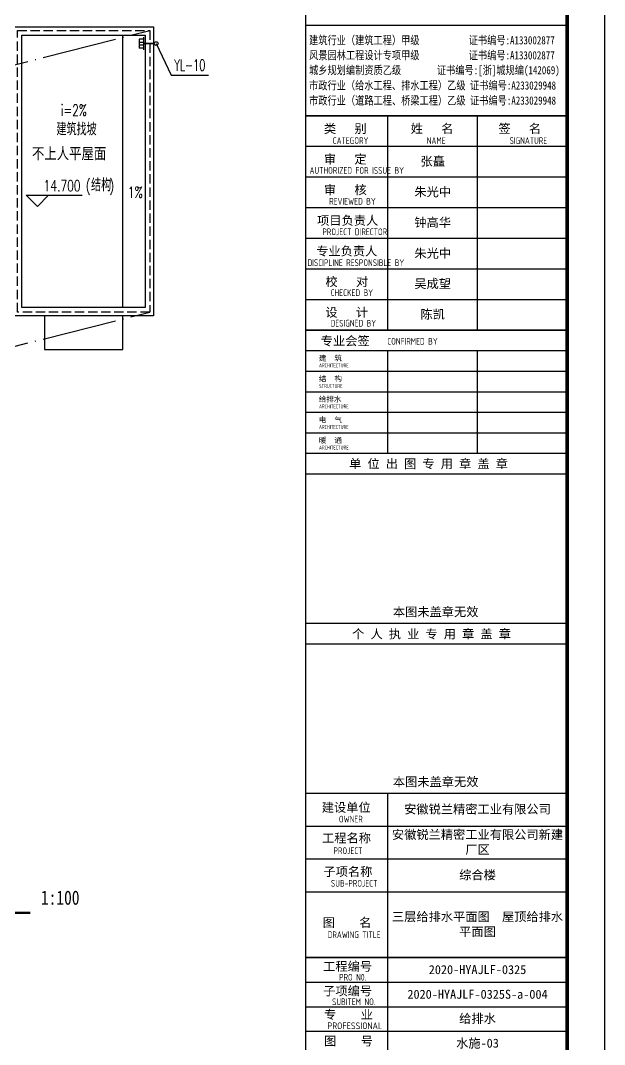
# Model space of a CAD drawing. Extents: x -216126 to 1846968, y -229642 to 543368.
# Drawn here: x 441914 to 457549, y 281136 to 308554 of the extents above; entities that cross this region are included whole.
import ezdxf

# ---------------------------------------------------------------- set-up
doc = ezdxf.new("R2010")
doc.units = 0
doc.header["$LTSCALE"] = 1000
doc.header["$MEASUREMENT"] = 0
doc.linetypes.add('DASH', pattern=[0.35, 0.25, -0.1])
doc.linetypes.add('DOTE', pattern=[2.42, 2, -0.2, 0.02, -0.2])
for name, color, linetype in [('DIM_ELEV', 171, 'Continuous'), ('DIM_SYMB', 171, 'Continuous'), ('DIM_雨水', 3, 'Continuous'), ('DOTE', 8, 'DOTE'), ('EQUIP_雨水斗', 7, 'Continuous'), ('PIPE-雨水', 4, 'Continuous'), ('PUB_TEXT', 7, 'Continuous'), ('PUB_TITLE', 171, 'Continuous'), ('ROOF', 150, 'Continuous'), ('S_WALL', 9, 'Continuous'), ('TK', 4, 'Continuous'), ('TWT_TEXT', 7, 'Continuous'), ('VPIPE-雨水', 4, 'Continuous')]:
    doc.layers.add(name, color=color, linetype=linetype)
doc.styles.add('-宋体', font='', dxfattribs={"width": 0.8})
doc.styles.add('_TCH_DIM', font='SIMPLEX', dxfattribs={"bigfont": 'GBCBIG'})
doc.styles.add('_TWT_SERIAL', font='COMPLEX', dxfattribs={"width": 0.8, "height": 3, "bigfont": 'HZTXT'})
doc.styles.add('TSSD_REIN', font='tssdeng.shx', dxfattribs={"width": 0.7, "bigfont": 'tssdchn.shx'})
doc.styles.add('图签宋体', font='', dxfattribs={"height": 300})
doc.styles.add('宋体', font='', dxfattribs={"width": 0.8})
doc.styles.get('-宋体').set_extended_font_data('SimSun')
doc.styles.get('图签宋体').set_extended_font_data('NSimSun')
doc.styles.get('宋体').set_extended_font_data('SimSun')

# ---------------------------------------------------------------- blocks, each defined once
blk = doc.blocks.new('侧墙雨水斗')
at = {"layer": 'EQUIP_雨水斗', "linetype": 'ByBlock'}
for p, q in [((0, -50), (0, 290)), ((0, 240), (118, 240)), ((118, 156), (0, 156)), ((118, 82), (0, 82)), ((0, 0), (118, 0)), ((118, 240), (118, 0))]:
    blk.add_line(p, q, dxfattribs=at)
blk = doc.blocks.new('GeYuanFrame_80505748', base_point=(20.09, 4.53))
at = {"layer": 'PUB_TITLE'}
for points in [[(803.09, 235.33), (803.09, 292.73)], [(827.09, 235.33), (827.09, 292.73)], [(803.09, 202.33), (803.09, 229.83)], [(827.09, 202.33), (827.09, 229.83)], [(803.09, 14.53), (803.09, 111.33)]]:
    blk.add_lwpolyline(points, dxfattribs=at)
at = {"layer": 'TK'}
for p, q in [((781.09, 316.93), (851.09, 316.93)), ((781.09, 284.53), (851.09, 284.53)), ((781.09, 276.33), (851.09, 276.33)), ((781.09, 268.13), (851.09, 268.13)), ((781.09, 259.93), (851.09, 259.93)), ((781.09, 251.73), (851.09, 251.73)), ((781.09, 243.53), (851.09, 243.53)), ((781.09, 235.33), (851.09, 235.33)), ((781.09, 235.33), (851.09, 235.33)), ((781.09, 102.53), (851.09, 102.53)), ((781.09, 93.73), (851.09, 93.73)), ((781.09, 84.93), (803.09, 84.93)), ((781.09, 84.93), (851.09, 84.93)), ((781.09, 67.37), (851.09, 67.37)), ((781.09, 67.33), (851.09, 67.33)), ((781.09, 60.77), (851.09, 60.77)), ((781.09, 54.17), (851.09, 54.17)), ((781.09, 47.57), (851.09, 47.57))]:
    blk.add_line(p, q, dxfattribs=at)
blk.add_lwpolyline([(20.09, 4.53), (20.09, 598.53), (861.09, 598.53), (861.09, 4.53)], close=True, dxfattribs=at)
at = {"layer": 'TK', "const_width": 1}
blk.add_lwpolyline([(45.09, 588.53), (851.09, 588.53), (851.09, 14.53), (45.09, 14.53)], close=True, dxfattribs=at)
at = {"layer": 'TK'}
for points, const_width in [([(781.09, 588.53), (781.09, 14.53)], 0.4), ([(781.09, 292.73), (851.09, 292.73)], 0.35), ([(781.09, 292.73), (851.09, 292.73)], 0.35), ([(781.09, 235.33), (851.09, 235.33)], 0.35), ([(781.09, 202.33), (851.09, 202.33)], 0.35), ([(781.09, 156.83), (851.09, 156.83)], 0.35), ([(781.09, 111.33), (851.09, 111.33)], 0.35), ([(781.09, 67.37), (851.09, 67.37)], 0.35)]:
    blk.add_lwpolyline(points, dxfattribs=dict(at, const_width=const_width))
for points in [[(781.09, 292.73), (851.09, 292.73)], [(781.09, 235.33), (851.09, 235.33)], [(781.09, 229.83), (851.09, 229.83)], [(781.09, 224.33), (851.09, 224.33)], [(781.09, 218.83), (851.09, 218.83)], [(781.09, 213.33), (851.09, 213.33)], [(781.09, 207.83), (851.09, 207.83)], [(781.09, 202.33), (851.09, 202.33)], [(781.09, 196.83), (851.09, 196.83)], [(781.09, 151.33), (851.09, 151.33)]]:
    blk.add_lwpolyline(points, dxfattribs=at)
for s, height, style, width, p in [('建筑行业（建筑工程）甲级           证书编号:A133002877', 2.2, '-宋体', 0.8, (782, 311.83)), ('风景园林工程设计专项甲级           证书编号:A133002877', 2.2, '-宋体', 0.8, (782, 307.81)), ('城乡规划编制资质乙级        证书编号:[浙]城规编(142069)', 2.2, '-宋体', 0.8, (782, 303.82)), ('市政行业（给水工程、排水工程）乙级 证书编号:A233029948', 2.2, '-宋体', 0.8, (782, 299.74)), ('市政行业（道路工程、桥梁工程）乙级 证书编号:A233029948', 2.2, '-宋体', 0.8, (782, 295.69)), ('CATEGORY', 1.8, 'TSSD_REIN', 0.7, (788.32, 285.17)), ('NAME', 1.8, 'TSSD_REIN', 0.7, (813.51, 285.17)), ('SIGNATURE', 1.8, 'TSSD_REIN', 0.7, (835.66, 285.17)), ('AUTHORIZED FOR ISSUE BY', 1.8, 'TSSD_REIN', 0.7, (782.12, 277.17)), ('REVIEWED BY', 1.8, 'TSSD_REIN', 0.7, (787.36, 268.91)), ('PROJECT DIRECTOR', 1.8, 'TSSD_REIN', 0.7, (785.55, 260.74)), ('DISCIPLINE RESPONSIBLE BY', 1.8, 'TSSD_REIN', 0.7, (781.57, 252.48)), ('CHECKED BY', 1.8, 'TSSD_REIN', 0.7, (787.75, 244.44)), ('DESIGNED BY', 1.8, 'TSSD_REIN', 0.7, (787.76, 236.27)), ('CONFIRMED BY', 1.8, 'TSSD_REIN', 0.7, (802.94, 231.42)), ('ARCHITECTURE', 1.08, 'TSSD_REIN', 0.7, (784.65, 225.34)), ('STRUCTURE', 1.08, 'TSSD_REIN', 0.7, (784.65, 219.84)), ('ARCHITECTURE', 1.08, 'TSSD_REIN', 0.7, (784.65, 214.34)), ('ARCHITECTURE', 1.08, 'TSSD_REIN', 0.7, (784.65, 208.84)), ('ARCHITECTURE', 1.08, 'TSSD_REIN', 0.7, (784.65, 203.34)), ('OWNER', 1.8, 'TSSD_REIN', 0.7, (789.98, 103.48)), ('PROJECT', 1.8, 'TSSD_REIN', 0.7, (788.52, 95.02)), ('SUB-PROJECT', 1.8, 'TSSD_REIN', 0.7, (787.86, 86.3)), ('DRAWING TITLE', 1.8, 'TSSD_REIN', 0.7, (786.97, 72.53)), ('PRO N0.', 1.8, 'TSSD_REIN', 0.7, (790.01, 61.15)), ('SUBITEM NO.', 1.8, 'TSSD_REIN', 0.7, (788.15, 54.58)), ('PROFESSIONAL', 1.8, 'TSSD_REIN', 0.8, (786.88, 48.15))]:
    blk.add_text(s, height=height, dxfattribs=dict(at, style=style, width=width)).set_placement(p)
at = {"layer": 'TK', "style": '图签宋体'}
for s, height, p in [('类   别', 2.4, (785.97, 288.09)), ('姓   名', 2.4, (809.2, 288.09)), ('签   名', 2.4, (832.68, 288.09)), ('审   定', 2.4, (785.97, 279.89)), ('审   核', 2.4, (785.97, 271.69)), ('项目负责人', 2.4, (784.13, 263.49)), ('专业负责人', 2.4, (783.89, 255.29)), ('校   对', 2.4, (786.38, 247.09)), ('设   计', 2.4, (786.36, 238.89)), ('专业会签', 2.4, (785.12, 231.24)), ('建  筑', 1.44, (784.61, 227.11)), ('结  构', 1.44, (784.61, 221.61)), ('给排水', 1.44, (784.61, 216.11)), ('电  气', 1.44, (784.61, 210.61)), ('暖  通', 1.44, (784.61, 205.11)), ('单 位 出 图 专 用 章 盖 章', 2.4, (792.72, 198.35)), ('本图未盖章无效', 2.4, (804.43, 158.7)), ('个 人 执 业 专 用 章 盖 章', 2.4, (793.52, 152.77)), ('本图未盖章无效', 2.4, (804.43, 113.2)), ('建设单位', 2.4, (785.39, 106.33)), ('工程名称', 2.4, (785.47, 98.12)), ('子项名称', 2.4, (785.85, 89.14)), ('图    名', 2.4, (785.63, 75.5)), ('工程编号', 2.4, (785.77, 63.77)), ('子项编号', 2.4, (785.77, 57.19)), ('专    业', 2.4, (786.01, 50.88)), ('图    号', 2.4, (786.02, 43.77))]:
    blk.add_text(s, height=height, dxfattribs=at).set_placement(p)
at = {"layer": 'TK', "char_height": 2.4, "attachment_point": 5, "style": '图签宋体'}
for s, insert, width in [('张矗', (815.09, 280.4), 24), ('朱光中', (815.09, 272.23), 24), ('钟高华', (815.09, 264.03), 24), ('朱光中', (815.09, 255.76), 24), ('吴成望', (815.09, 247.63), 24), ('陈凯', (815.09, 239.43), 24), ('安徽锐兰精密工业有限公司', (827.09, 106.93), 48), ('安徽锐兰精密工业有限公司新建厂区', (827.09, 98.13), 48), ('综合楼', (827.09, 89.33), 48), ('三层给排水平面图  屋顶给排水平面图', (827.09, 76.13), 48), ('2020-HYAJLF-0325', (827.09, 64.07), 48), ('2020-HYAJLF-0325S-a-004', (827.09, 57.47), 48), ('给排水', (827.09, 50.87), 48), ('水施-03', (827.09, 44.27), 48)]:
    blk.add_mtext(s, dxfattribs=dict(at, insert=insert, width=width))

msp = doc.modelspace()

# ---------------------------------------------------------------- linework, layer by layer
at = {"layer": 'DIM_ELEV'}
for p, q in [((442366.3, 303577), (442066.3, 303877)), ((442066.3, 303877), (443562.3, 303877)), ((442366.3, 303577), (442666.3, 303877))]:
    msp.add_line(p, q, dxfattribs=at)
at = {"layer": 'DIM_SYMB'}
for points in [[(442213.4, 305898, 0, 0, 0), (444188.7, 305898, 80, 0, 0), (444488.7, 305898, 0, 0, 0)], [(444960, 304204.5, 0, 0, 0), (444960, 305049, 80, 0, 0), (444960, 305349, 0, 0, 0)]]:
    msp.add_lwpolyline(points, format="xyseb", dxfattribs=at)
at = {"layer": 'DIM_SYMB', "const_width": 70}
msp.add_lwpolyline([(437281.7, 284661.7), (442180.5, 284661.7)], dxfattribs=at)
at = {"layer": 'DIM_雨水'}
for p, q in [((445545.5, 307936.5), (445944, 307089.5)), ((445944, 307089.5), (446950.4, 307089.5))]:
    msp.add_line(p, q, dxfattribs=at)
at = {"layer": 'DOTE'}
for p, q in [((416716.8, 301023), (445372.5, 308285.5)), ((416716.8, 293483), (445372.5, 300745.5))]:
    msp.add_line(p, q, dxfattribs=at)
at = {"layer": 'PIPE-雨水', "linetype": 'Continuous', "const_width": 50}
msp.add_lwpolyline([(445212.5, 307936.5), (445495.5, 307936.5)], dxfattribs=at)
at = {"layer": 'ROOF'}
msp.add_line((444652.5, 300865.5), (444652.5, 308165.5), dxfattribs=at)
for points in [[(441732.5, 308385.5), (445472.5, 308385.5), (445472.5, 300645.5), (441732.5, 300645.5)], [(441952.5, 308165.5), (445252.5, 308165.5), (445252.5, 300865.5), (441952.5, 300865.5)]]:
    msp.add_lwpolyline(points, close=True, dxfattribs=at)
at = {"layer": 'ROOF', "color": 251, "linetype": 'DASH'}
msp.add_lwpolyline([(441832.5, 308285.5), (445372.5, 308285.5), (445372.5, 300745.5), (441832.5, 300745.5)], close=True, dxfattribs=at)
at = {"layer": 'ROOF'}
msp.add_lwpolyline([(442552.5, 300645.5), (442552.5, 299745.5), (444652.5, 299745.5), (444652.5, 300645.5)], dxfattribs=at)
at = {"layer": 'VPIPE-雨水', "linetype": 'Continuous'}
msp.add_circle((445545.5, 307936.5), 50, dxfattribs=at)

# ---------------------------------------------------------------- block references
at = {"layer": 'EQUIP_雨水斗', "linetype": 'ByBlock', "xscale": -1}
msp.add_blockref('侧墙雨水斗', (445212.5, 307816.7), dxfattribs=at)
at = {"layer": 'S_WALL', "xscale": 100, "yscale": 100, "zscale": 100}
msp.add_blockref('GeYuanFrame_80505748', (373449.5, 277185), dxfattribs=at)

# ---------------------------------------------------------------- texts
at = {"layer": 'PUB_TEXT'}
for s, height, style, width, p in [('i=2%', 297.5, '_TCH_DIM', 0.705882, (442991.1, 306003)), ('不上人平屋面', 303.8, '宋体', 0.8, (442221.2, 304843)), ('14.700', 297.5, '_TCH_DIM', 0.705882, (442532.3, 303982)), ('(', 297.5, '_TCH_DIM', 0.705882, (443662.3, 303982)), (')', 297.5, '_TCH_DIM', 0.705882, (444293.8, 303982)), ('1%', 297.5, '_TCH_DIM', 0.705882, (444790, 303807)), ('1:100', 379.75, '宋体', 0.8, (442460.5, 284878.5))]:
    msp.add_text(s, height=height, dxfattribs=dict(at, style=style, width=width)).set_placement(p)
at = {"layer": 'PUB_TEXT', "style": '_TCH_DIM'}
for s, p in [('建筑找坡', (442874.5, 305476.5)), ('结构', (443802.3, 303982))]:
    msp.add_text(s, height=337.59, dxfattribs=at).set_placement(p)
at = {"layer": 'TWT_TEXT', "style": '_TWT_SERIAL', "width": 0.64}
msp.add_text('YL-10', height=300, dxfattribs=at).set_placement((446030.9, 307209.5))

doc.saveas('drawing.dxf')
